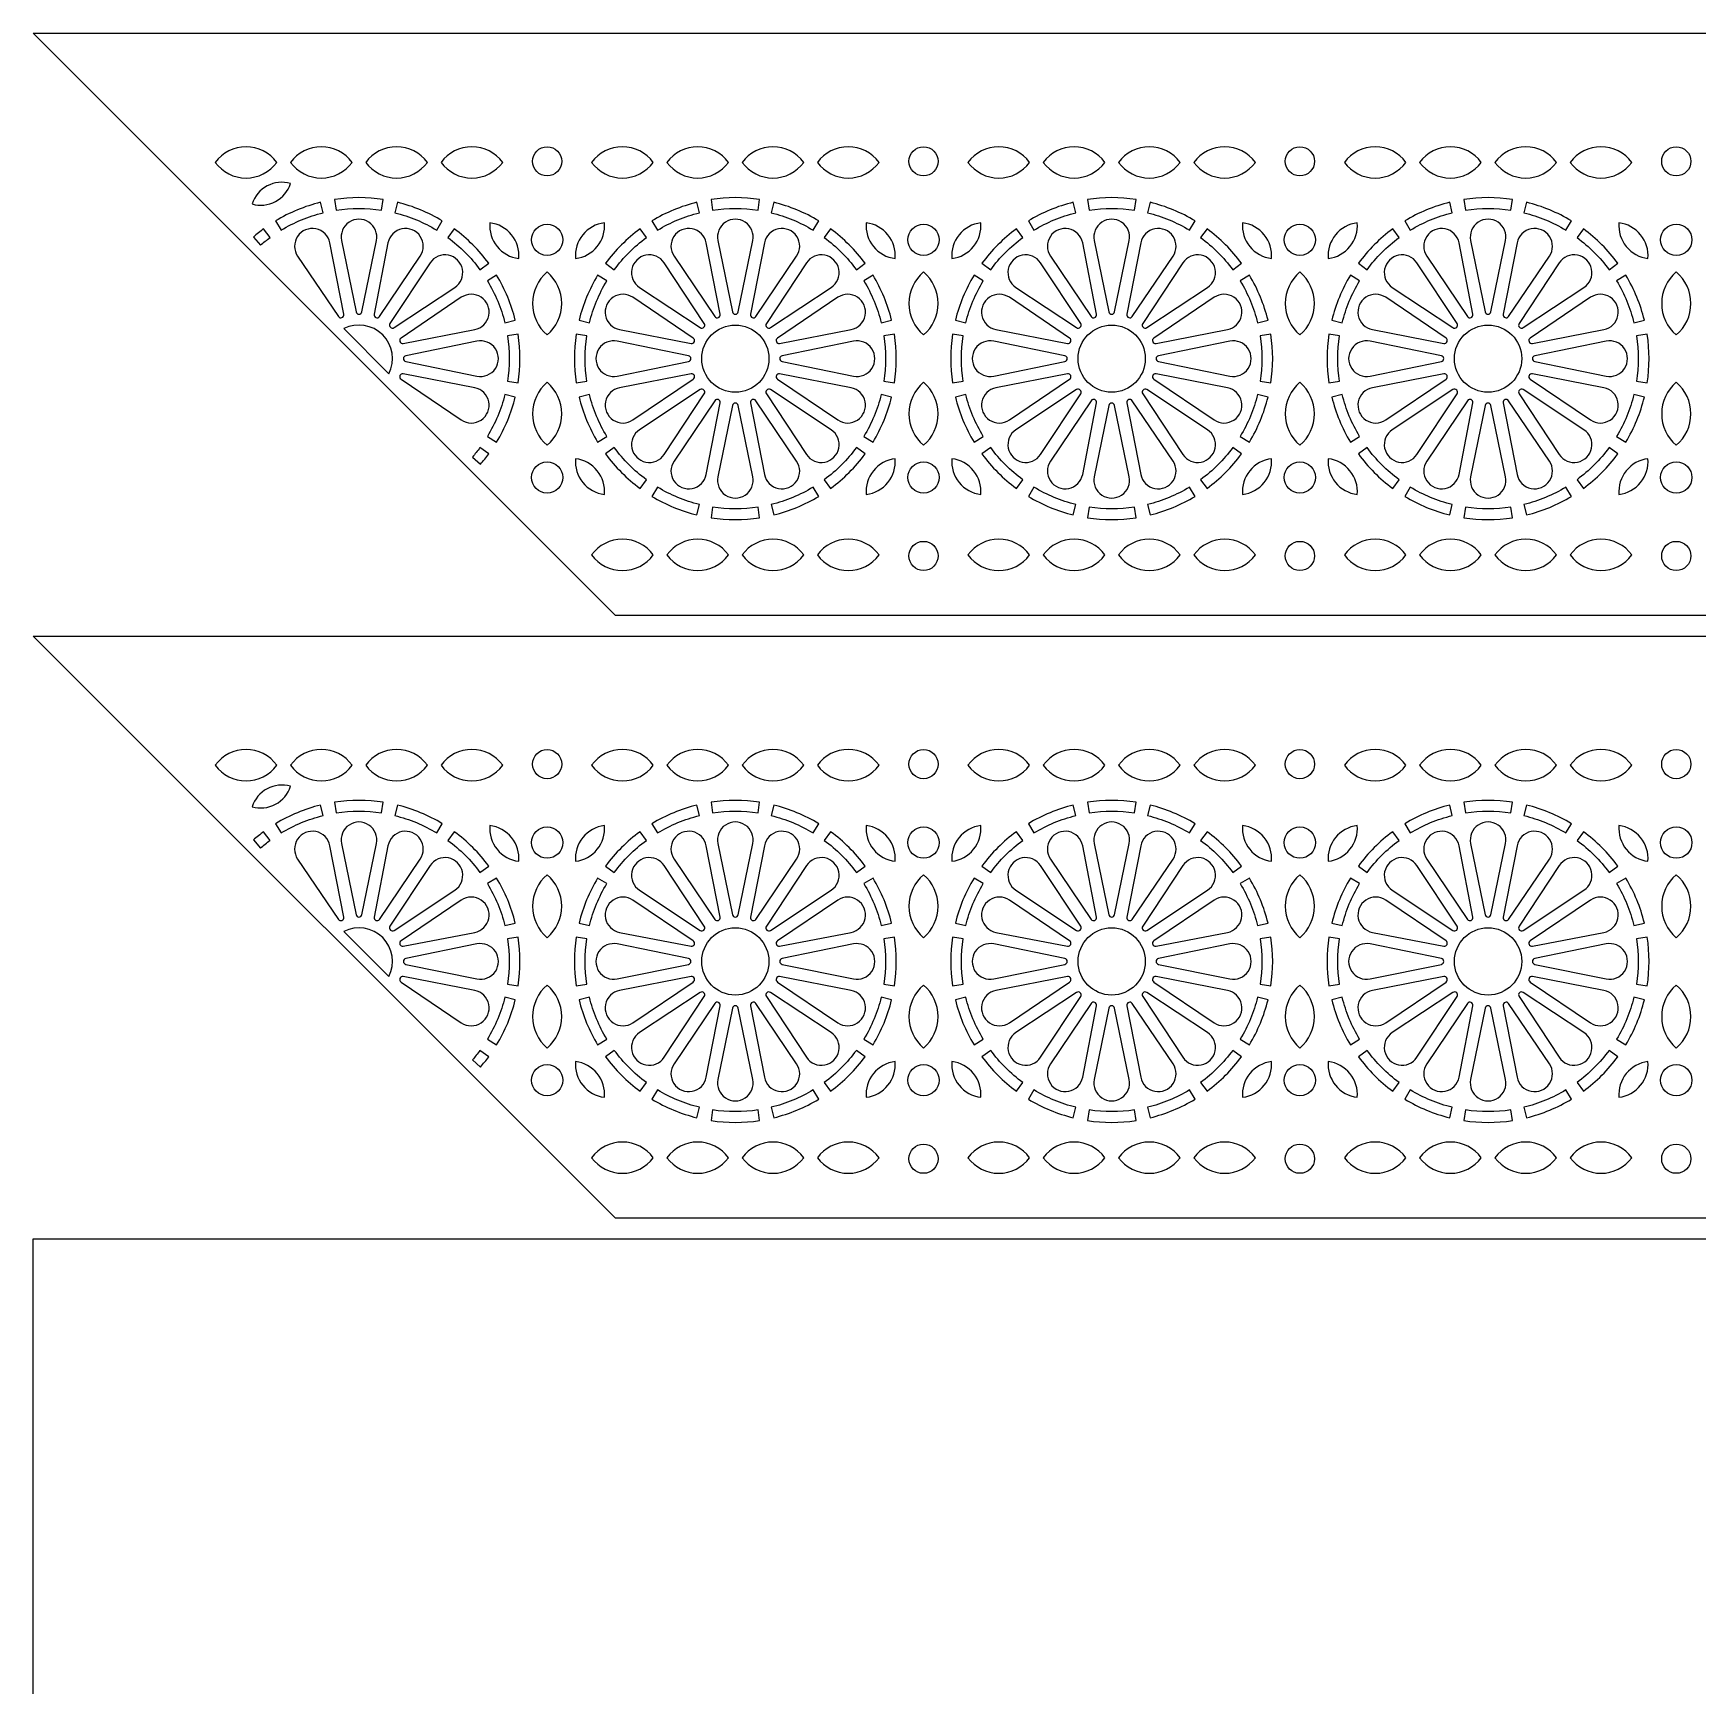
# Model space of a CAD drawing. Header units: millimetres. Extents: x 0 to 2290, y 158 to 1220.
# Drawn here: x 0 to 486.4, y 737.1 to 1220 of the extents above; entities that cross this region are included whole.
import ezdxf

# ---------------------------------------------------------------- set-up
doc = ezdxf.new("R2010")
doc.units = ezdxf.units.MM
doc.layers.add('CUT', color=1, linetype='CONTINUOUS')

msp = doc.modelspace()

# ---------------------------------------------------------------- linework, layer by layer
at = {"layer": 'CUT'}
for points in [[(0, 1220), (1400.362, 1220), (1230.212, 1049.85), (170.15, 1049.85)], [(0, 1043.85), (1400.362, 1043.85), (1230.212, 873.7), (170.15, 873.7)], [(0, 867.7), (1059.75, 867.7), (1059.75, 157.95), (0, 157.95)]]:
    msp.add_lwpolyline(points, close=True, dxfattribs=at)
for points in [[(71.188, 1182.275, 0.2394053), (62.181, 1186.85, 0.2394053), (53.174, 1182.275, 0.2394053), (62.181, 1177.7, 0.2394053)], [(93.188, 1182.275, 0.2394053), (84.181, 1186.85, 0.2394053), (75.174, 1182.275, 0.2394053), (84.181, 1177.7, 0.2394053)], [(115.188, 1182.275, 0.2394053), (106.181, 1186.85, 0.2394053), (97.174, 1182.275, 0.2394053), (106.181, 1177.7, 0.2394053)], [(137.188, 1182.275, 0.2394053), (128.181, 1186.85, 0.2394053), (119.174, 1182.275, 0.2394053), (128.181, 1177.7, 0.2394053)], [(181.188, 1182.275, 0.2394053), (172.181, 1186.85, 0.2394053), (163.174, 1182.275, 0.2394053), (172.181, 1177.7, 0.2394053)], [(203.188, 1182.275, 0.2394053), (194.181, 1186.85, 0.2394053), (185.174, 1182.275, 0.2394053), (194.181, 1177.7, 0.2394053)], [(225.188, 1182.275, 0.2394053), (216.181, 1186.85, 0.2394053), (207.174, 1182.275, 0.2394053), (216.181, 1177.7, 0.2394053)], [(247.188, 1182.275, 0.2394053), (238.181, 1186.85, 0.2394053), (229.174, 1182.275, 0.2394053), (238.181, 1177.7, 0.2394053)], [(291.188, 1182.275, 0.2394053), (282.181, 1186.85, 0.2394053), (273.174, 1182.275, 0.2394053), (282.181, 1177.7, 0.2394053)], [(313.188, 1182.275, 0.2394053), (304.181, 1186.85, 0.2394053), (295.174, 1182.275, 0.2394053), (304.181, 1177.7, 0.2394053)], [(335.188, 1182.275, 0.2394053), (326.181, 1186.85, 0.2394053), (317.174, 1182.275, 0.2394053), (326.181, 1177.7, 0.2394053)], [(357.188, 1182.275, 0.2394053), (348.181, 1186.85, 0.2394053), (339.174, 1182.275, 0.2394053), (348.181, 1177.7, 0.2394053)], [(401.188, 1182.275, 0.2394053), (392.181, 1186.85, 0.2394053), (383.174, 1182.275, 0.2394053), (392.181, 1177.7, 0.2394053)], [(423.188, 1182.275, 0.2394053), (414.181, 1186.85, 0.2394053), (405.174, 1182.275, 0.2394053), (414.181, 1177.7, 0.2394053)], [(445.188, 1182.275, 0.2394053), (436.181, 1186.85, 0.2394053), (427.174, 1182.275, 0.2394053), (436.181, 1177.7, 0.2394053)], [(467.188, 1182.275, 0.2394053), (458.181, 1186.85, 0.2394053), (449.174, 1182.275, 0.2394053), (458.181, 1177.7, 0.2394053)], [(75.187, 1176.1, 0.1944666), (68.352, 1175.382, 0.1944665), (63.936, 1170.116, 0.1944666), (70.771, 1170.834, 0.1944665)], [(72.45, 1162.478, -0.075954), (84.7, 1167.552), (83.954, 1170.61, 0.0760115), (70.815, 1165.169)], [(88.551, 1168.319, -0.0759539), (101.811, 1168.319), (102.291, 1171.429, 0.0760116), (88.071, 1171.429)], [(105.662, 1167.552, -0.075954), (117.912, 1162.478), (119.547, 1165.169, 0.0760115), (106.408, 1170.61)], [(182.45, 1162.478, -0.075954), (194.7, 1167.552), (193.954, 1170.61, 0.0760115), (180.815, 1165.169)], [(198.551, 1168.319, -0.0759539), (211.811, 1168.319), (212.291, 1171.429, 0.0760116), (198.071, 1171.429)], [(215.662, 1167.552, -0.075954), (227.912, 1162.478), (229.547, 1165.169, 0.0760115), (216.408, 1170.61)], [(292.45, 1162.478, -0.075954), (304.7, 1167.552), (303.954, 1170.61, 0.0760115), (290.815, 1165.169)], [(308.551, 1168.319, -0.0759539), (321.811, 1168.319), (322.291, 1171.429, 0.0760116), (308.071, 1171.429)], [(325.662, 1167.552, -0.075954), (337.912, 1162.478), (339.547, 1165.169, 0.0760115), (326.408, 1170.61)], [(402.45, 1162.478, -0.075954), (414.7, 1167.552), (413.954, 1170.61, 0.0760115), (400.815, 1165.169)], [(418.551, 1168.319, -0.0759539), (431.811, 1168.319), (432.291, 1171.429, 0.0760116), (418.071, 1171.429)], [(435.662, 1167.552, -0.075954), (447.912, 1162.478), (449.547, 1165.169, 0.0760115), (436.408, 1170.61)], [(66.395, 1158.066, -0.0203517), (69.185, 1160.296), (67.326, 1162.837, 0.0204089), (64.327, 1160.44)], [(90.737, 1137.874), (86.694, 1158.749, 1.2247823), (77.265, 1154.843), (89.167, 1137.224, 0.816472)], [(96.031, 1138.589), (100.284, 1159.422, 1.2247824), (90.079, 1159.422), (94.332, 1138.589, 0.8164713)], [(101.195, 1137.224), (113.097, 1154.843, 1.2247823), (103.668, 1158.749), (99.625, 1137.874, 0.816472)], [(121.177, 1160.296, -0.0759542), (130.552, 1150.921), (133.093, 1152.78, 0.0760113), (123.036, 1162.837)], [(141.89, 1154.19, 0.1945765), (139.768, 1161.114, 0.1945763), (133.43, 1164.615, 0.1945765), (135.552, 1157.691, 0.1945763)], [(166.932, 1164.615, 0.1945763), (160.594, 1161.114, 0.1945765), (158.472, 1154.19, 0.1945763), (164.81, 1157.691, 0.1945765)], [(169.81, 1150.921, -0.0759542), (179.185, 1160.296), (177.326, 1162.837, 0.0760113), (167.269, 1152.78)], [(200.737, 1137.874), (196.694, 1158.749, 1.2247823), (187.265, 1154.843), (199.167, 1137.224, 0.816472)], [(206.031, 1138.589), (210.284, 1159.422, 1.2247824), (200.079, 1159.422), (204.332, 1138.589, 0.8164713)], [(211.195, 1137.224), (223.097, 1154.843, 1.2247823), (213.668, 1158.749), (209.625, 1137.874, 0.816472)], [(231.177, 1160.296, -0.0759542), (240.552, 1150.921), (243.093, 1152.78, 0.0760113), (233.036, 1162.837)], [(251.89, 1154.19, 0.1945765), (249.768, 1161.114, 0.1945763), (243.43, 1164.615, 0.1945765), (245.552, 1157.691, 0.1945763)], [(276.932, 1164.615, 0.1945763), (270.594, 1161.114, 0.1945765), (268.472, 1154.19, 0.1945763), (274.81, 1157.691, 0.1945765)], [(279.81, 1150.921, -0.0759542), (289.185, 1160.296), (287.326, 1162.837, 0.0760113), (277.269, 1152.78)], [(310.737, 1137.874), (306.694, 1158.749, 1.2247823), (297.265, 1154.843), (309.167, 1137.224, 0.816472)], [(316.031, 1138.589), (320.284, 1159.422, 1.2247824), (310.079, 1159.422), (314.332, 1138.589, 0.8164713)], [(321.195, 1137.224), (333.097, 1154.843, 1.2247823), (323.668, 1158.749), (319.625, 1137.874, 0.816472)], [(341.177, 1160.296, -0.0759542), (350.552, 1150.921), (353.093, 1152.78, 0.0760113), (343.036, 1162.837)], [(361.89, 1154.19, 0.1945765), (359.768, 1161.114, 0.1945763), (353.43, 1164.615, 0.1945765), (355.552, 1157.691, 0.1945763)], [(386.932, 1164.615, 0.1945763), (380.594, 1161.114, 0.1945765), (378.472, 1154.19, 0.1945763), (384.81, 1157.691, 0.1945765)], [(389.81, 1150.921, -0.0759542), (399.185, 1160.296), (397.326, 1162.837, 0.0760113), (387.269, 1152.78)], [(420.737, 1137.874), (416.694, 1158.749, 1.2247823), (407.265, 1154.843), (419.167, 1137.224, 0.816472)], [(426.031, 1138.589), (430.284, 1159.422, 1.2247824), (420.079, 1159.422), (424.332, 1138.589, 0.8164713)], [(431.195, 1137.224), (443.097, 1154.843, 1.2247823), (433.668, 1158.749), (429.625, 1137.874, 0.816472)], [(451.177, 1160.296, -0.0759542), (460.552, 1150.921), (463.093, 1152.78, 0.0760113), (453.036, 1162.837)], [(471.89, 1154.19, 0.1945765), (469.768, 1161.114, 0.1945763), (463.43, 1164.615, 0.1945765), (465.552, 1157.691, 0.1945763)], [(105.444, 1133.986), (123.182, 1145.71, 1.2247826), (115.966, 1152.926), (104.242, 1135.188, 0.8164706)], [(196.12, 1135.188), (184.396, 1152.926, 1.2247826), (177.18, 1145.71), (194.918, 1133.986, 0.8164706)], [(215.444, 1133.986), (233.182, 1145.71, 1.2247826), (225.966, 1152.926), (214.242, 1135.188, 0.8164706)], [(306.12, 1135.188), (294.396, 1152.926, 1.2247826), (287.18, 1145.71), (304.918, 1133.986, 0.8164706)], [(325.444, 1133.986), (343.182, 1145.71, 1.2247826), (335.966, 1152.926), (324.242, 1135.188, 0.8164706)], [(416.12, 1135.188), (404.396, 1152.926, 1.2247826), (397.18, 1145.71), (414.918, 1133.986, 0.8164706)], [(435.444, 1133.986), (453.182, 1145.71, 1.2247826), (445.966, 1152.926), (434.242, 1135.188, 0.8164706)], [(132.734, 1147.656, -0.075954), (137.808, 1135.406), (140.866, 1136.152, 0.0760115), (135.425, 1149.291)], [(150.181, 1131.843, 0.2204795), (154.446, 1141.045, 0.2204795), (150.181, 1150.247, 0.2204795), (145.916, 1141.045, 0.2204795)], [(162.554, 1135.406, -0.075954), (167.628, 1147.656), (164.937, 1149.291, 0.0760115), (159.496, 1136.152)], [(242.734, 1147.656, -0.075954), (247.808, 1135.406), (250.866, 1136.152, 0.0760115), (245.425, 1149.291)], [(260.181, 1131.843, 0.2204795), (264.446, 1141.045, 0.2204795), (260.181, 1150.247, 0.2204795), (255.916, 1141.045, 0.2204795)], [(272.554, 1135.406, -0.075954), (277.628, 1147.656), (274.937, 1149.291, 0.0760115), (269.496, 1136.152)], [(352.734, 1147.656, -0.075954), (357.808, 1135.406), (360.866, 1136.152, 0.0760115), (355.425, 1149.291)], [(370.181, 1131.843, 0.2204795), (374.446, 1141.045, 0.2204795), (370.181, 1150.247, 0.2204795), (365.916, 1141.045, 0.2204795)], [(382.554, 1135.406, -0.075954), (387.628, 1147.656), (384.937, 1149.291, 0.0760115), (379.496, 1136.152)], [(462.734, 1147.656, -0.075954), (467.808, 1135.406), (470.866, 1136.152, 0.0760115), (465.425, 1149.291)], [(480.181, 1131.843, 0.2204795), (484.446, 1141.045, 0.2204795), (480.181, 1150.247, 0.2204795), (475.916, 1141.045, 0.2204795)], [(108.13, 1129.369), (129.005, 1133.412, 1.2247823), (125.099, 1142.841), (107.48, 1130.939, 0.816472)], [(192.882, 1130.939), (175.263, 1142.841, 1.2247823), (171.357, 1133.412), (192.232, 1129.369, 0.816472)], [(218.13, 1129.369), (239.005, 1133.412, 1.2247823), (235.099, 1142.841), (217.48, 1130.939, 0.816472)], [(302.882, 1130.939), (285.263, 1142.841, 1.2247823), (281.357, 1133.412), (302.232, 1129.369, 0.816472)], [(328.13, 1129.369), (349.005, 1133.412, 1.2247823), (345.099, 1142.841), (327.48, 1130.939, 0.816472)], [(412.882, 1130.939), (395.263, 1142.841, 1.2247823), (391.357, 1133.412), (412.232, 1129.369, 0.816472)], [(438.13, 1129.369), (459.005, 1133.412, 1.2247823), (455.099, 1142.841), (437.48, 1130.939, 0.816472)], [(103.95, 1120.505, 0.7232414), (90.761, 1133.694)], [(108.845, 1124.075), (129.678, 1119.822, 1.2247824), (129.678, 1130.028), (108.845, 1125.775, 0.8164713)], [(138.575, 1131.555, -0.0759539), (138.575, 1118.295), (141.685, 1117.815, 0.0760116), (141.685, 1132.035)], [(161.788, 1118.295, -0.0759539), (161.788, 1131.555), (158.677, 1132.035, 0.0760116), (158.677, 1117.815)], [(191.517, 1125.775), (170.684, 1130.028, 1.2247824), (170.684, 1119.822), (191.517, 1124.075, 0.8164713)], [(218.845, 1124.075), (239.678, 1119.822, 1.2247824), (239.678, 1130.028), (218.845, 1125.775, 0.8164713)], [(248.575, 1131.555, -0.0759539), (248.575, 1118.295), (251.685, 1117.815, 0.0760116), (251.685, 1132.035)], [(271.788, 1118.295, -0.0759539), (271.788, 1131.555), (268.677, 1132.035, 0.0760116), (268.677, 1117.815)], [(301.517, 1125.775), (280.684, 1130.028, 1.2247824), (280.684, 1119.822), (301.517, 1124.075, 0.8164713)], [(328.845, 1124.075), (349.678, 1119.822, 1.2247824), (349.678, 1130.028), (328.845, 1125.775, 0.8164713)], [(358.575, 1131.555, -0.0759539), (358.575, 1118.295), (361.685, 1117.815, 0.0760116), (361.685, 1132.035)], [(381.788, 1118.295, -0.0759539), (381.788, 1131.555), (378.677, 1132.035, 0.0760116), (378.677, 1117.815)], [(411.517, 1125.775), (390.684, 1130.028, 1.2247824), (390.684, 1119.822), (411.517, 1124.075, 0.8164713)], [(438.845, 1124.075), (459.678, 1119.822, 1.2247824), (459.678, 1130.028), (438.845, 1125.775, 0.8164713)], [(468.575, 1131.555, -0.0759539), (468.575, 1118.295), (471.685, 1117.815, 0.0760116), (471.685, 1132.035)], [(107.48, 1118.911), (125.099, 1107.009, 1.2247823), (129.005, 1116.438), (108.13, 1120.481, 0.816472)], [(192.232, 1120.481), (171.357, 1116.438, 1.2247823), (175.263, 1107.009), (192.882, 1118.911, 0.816472)], [(217.48, 1118.911), (235.099, 1107.009, 1.2247823), (239.005, 1116.438), (218.13, 1120.481, 0.816472)], [(302.232, 1120.481), (281.357, 1116.438, 1.2247823), (285.263, 1107.009), (302.882, 1118.911, 0.816472)], [(327.48, 1118.911), (345.099, 1107.009, 1.2247823), (349.005, 1116.438), (328.13, 1120.481, 0.816472)], [(412.232, 1120.481), (391.357, 1116.438, 1.2247823), (395.263, 1107.009), (412.882, 1118.911, 0.816472)], [(437.48, 1118.911), (455.099, 1107.009, 1.2247823), (459.005, 1116.438), (438.13, 1120.481, 0.816472)], [(137.808, 1114.444, -0.075954), (132.734, 1102.194), (135.425, 1100.559, 0.0760115), (140.866, 1113.698)], [(150.181, 1099.603, 0.2204795), (154.446, 1108.805, 0.2204795), (150.181, 1118.007, 0.2204795), (145.916, 1108.805, 0.2204795)], [(167.628, 1102.194, -0.075954), (162.554, 1114.444), (159.496, 1113.698, 0.0760115), (164.937, 1100.559)], [(194.918, 1115.864), (177.18, 1104.14, 1.2247826), (184.396, 1096.924), (196.12, 1114.662, 0.8164706)], [(214.242, 1114.662), (225.966, 1096.924, 1.2247826), (233.182, 1104.14), (215.444, 1115.864, 0.8164706)], [(247.808, 1114.444, -0.075954), (242.734, 1102.194), (245.425, 1100.559, 0.0760115), (250.866, 1113.698)], [(260.181, 1099.603, 0.2204795), (264.446, 1108.805, 0.2204795), (260.181, 1118.007, 0.2204795), (255.916, 1108.805, 0.2204795)], [(277.628, 1102.194, -0.075954), (272.554, 1114.444), (269.496, 1113.698, 0.0760115), (274.937, 1100.559)], [(304.918, 1115.864), (287.18, 1104.14, 1.2247826), (294.396, 1096.924), (306.12, 1114.662, 0.8164706)], [(324.242, 1114.662), (335.966, 1096.924, 1.2247826), (343.182, 1104.14), (325.444, 1115.864, 0.8164706)], [(357.808, 1114.444, -0.075954), (352.734, 1102.194), (355.425, 1100.559, 0.0760115), (360.866, 1113.698)], [(370.181, 1099.603, 0.2204795), (374.446, 1108.805, 0.2204795), (370.181, 1118.007, 0.2204795), (365.916, 1108.805, 0.2204795)], [(387.628, 1102.194, -0.075954), (382.554, 1114.444), (379.496, 1113.698, 0.0760115), (384.937, 1100.559)], [(414.918, 1115.864), (397.18, 1104.14, 1.2247826), (404.396, 1096.924), (416.12, 1114.662, 0.8164706)], [(434.242, 1114.662), (445.966, 1096.924, 1.2247826), (453.182, 1104.14), (435.444, 1115.864, 0.8164706)], [(467.808, 1114.444, -0.075954), (462.734, 1102.194), (465.425, 1100.559, 0.0760115), (470.866, 1113.698)], [(480.181, 1099.603, 0.2204795), (484.446, 1108.805, 0.2204795), (480.181, 1118.007, 0.2204795), (475.916, 1108.805, 0.2204795)], [(199.167, 1112.626), (187.265, 1095.007, 1.2247823), (196.694, 1091.101), (200.737, 1111.976, 0.816472)], [(204.332, 1111.261), (200.079, 1090.428, 1.2247824), (210.284, 1090.428), (206.031, 1111.261, 0.8164713)], [(209.625, 1111.976), (213.668, 1091.101, 1.2247823), (223.097, 1095.007), (211.195, 1112.626, 0.816472)], [(309.167, 1112.626), (297.265, 1095.007, 1.2247823), (306.694, 1091.101), (310.737, 1111.976, 0.816472)], [(314.332, 1111.261), (310.079, 1090.428, 1.2247824), (320.284, 1090.428), (316.031, 1111.261, 0.8164713)], [(319.625, 1111.976), (323.668, 1091.101, 1.2247823), (333.097, 1095.007), (321.195, 1112.626, 0.816472)], [(419.167, 1112.626), (407.265, 1095.007, 1.2247823), (416.694, 1091.101), (420.737, 1111.976, 0.816472)], [(424.332, 1111.261), (420.079, 1090.428, 1.2247824), (430.284, 1090.428), (426.031, 1111.261, 0.8164713)], [(429.625, 1111.976), (433.668, 1091.101, 1.2247823), (443.097, 1095.007), (431.195, 1112.626, 0.816472)], [(130.552, 1098.929, -0.0203517), (128.322, 1096.139), (130.696, 1094.071, 0.0204089), (133.093, 1097.07)], [(158.472, 1095.66, 0.1945765), (160.594, 1088.736, 0.1945763), (166.932, 1085.235, 0.1945765), (164.81, 1092.159, 0.1945763)], [(179.185, 1089.554, -0.0759542), (169.81, 1098.929), (167.269, 1097.07, 0.0760113), (177.326, 1087.013)], [(240.552, 1098.929, -0.0759542), (231.177, 1089.554), (233.036, 1087.013, 0.0760113), (243.093, 1097.07)], [(243.43, 1085.235, 0.1945763), (249.768, 1088.736, 0.1945765), (251.89, 1095.66, 0.1945763), (245.552, 1092.159, 0.1945765)], [(268.472, 1095.66, 0.1945765), (270.594, 1088.736, 0.1945763), (276.932, 1085.235, 0.1945765), (274.81, 1092.159, 0.1945763)], [(289.185, 1089.554, -0.0759542), (279.81, 1098.929), (277.269, 1097.07, 0.0760113), (287.326, 1087.013)], [(350.552, 1098.929, -0.0759542), (341.177, 1089.554), (343.036, 1087.013, 0.0760113), (353.093, 1097.07)], [(353.43, 1085.235, 0.1945763), (359.768, 1088.736, 0.1945765), (361.89, 1095.66, 0.1945763), (355.552, 1092.159, 0.1945765)], [(378.472, 1095.66, 0.1945765), (380.594, 1088.736, 0.1945763), (386.932, 1085.235, 0.1945765), (384.81, 1092.159, 0.1945763)], [(399.185, 1089.554, -0.0759542), (389.81, 1098.929), (387.269, 1097.07, 0.0760113), (397.326, 1087.013)], [(460.552, 1098.929, -0.0759542), (451.177, 1089.554), (453.036, 1087.013, 0.0760113), (463.093, 1097.07)], [(463.43, 1085.235, 0.1945763), (469.768, 1088.736, 0.1945765), (471.89, 1095.66, 0.1945763), (465.552, 1092.159, 0.1945765)], [(194.7, 1082.298, -0.075954), (182.45, 1087.372), (180.815, 1084.681, 0.0760115), (193.954, 1079.24)], [(227.912, 1087.372, -0.075954), (215.662, 1082.298), (216.408, 1079.24, 0.0760115), (229.547, 1084.681)], [(304.7, 1082.298, -0.075954), (292.45, 1087.372), (290.815, 1084.681, 0.0760115), (303.954, 1079.24)], [(337.912, 1087.372, -0.075954), (325.662, 1082.298), (326.408, 1079.24, 0.0760115), (339.547, 1084.681)], [(414.7, 1082.298, -0.075954), (402.45, 1087.372), (400.815, 1084.681, 0.0760115), (413.954, 1079.24)], [(447.912, 1087.372, -0.075954), (435.662, 1082.298), (436.408, 1079.24, 0.0760115), (449.547, 1084.681)], [(211.811, 1081.531, -0.0759539), (198.551, 1081.531), (198.071, 1078.421, 0.0760116), (212.291, 1078.421)], [(321.811, 1081.531, -0.0759539), (308.551, 1081.531), (308.071, 1078.421, 0.0760116), (322.291, 1078.421)], [(431.811, 1081.531, -0.0759539), (418.551, 1081.531), (418.071, 1078.421, 0.0760116), (432.291, 1078.421)], [(181.188, 1067.575, 0.2394053), (172.181, 1072.15, 0.2394053), (163.174, 1067.575, 0.2394053), (172.181, 1063, 0.2394053)], [(203.188, 1067.575, 0.2394053), (194.181, 1072.15, 0.2394053), (185.174, 1067.575, 0.2394053), (194.181, 1063, 0.2394053)], [(225.188, 1067.575, 0.2394053), (216.181, 1072.15, 0.2394053), (207.174, 1067.575, 0.2394053), (216.181, 1063, 0.2394053)], [(247.188, 1067.575, 0.2394053), (238.181, 1072.15, 0.2394053), (229.174, 1067.575, 0.2394053), (238.181, 1063, 0.2394053)], [(291.188, 1067.575, 0.2394053), (282.181, 1072.15, 0.2394053), (273.174, 1067.575, 0.2394053), (282.181, 1063, 0.2394053)], [(313.188, 1067.575, 0.2394053), (304.181, 1072.15, 0.2394053), (295.174, 1067.575, 0.2394053), (304.181, 1063, 0.2394053)], [(335.188, 1067.575, 0.2394053), (326.181, 1072.15, 0.2394053), (317.174, 1067.575, 0.2394053), (326.181, 1063, 0.2394053)], [(357.188, 1067.575, 0.2394053), (348.181, 1072.15, 0.2394053), (339.174, 1067.575, 0.2394053), (348.181, 1063, 0.2394053)], [(401.188, 1067.575, 0.2394053), (392.181, 1072.15, 0.2394053), (383.174, 1067.575, 0.2394053), (392.181, 1063, 0.2394053)], [(423.188, 1067.575, 0.2394053), (414.181, 1072.15, 0.2394053), (405.174, 1067.575, 0.2394053), (414.181, 1063, 0.2394053)], [(445.188, 1067.575, 0.2394053), (436.181, 1072.15, 0.2394053), (427.174, 1067.575, 0.2394053), (436.181, 1063, 0.2394053)], [(467.188, 1067.575, 0.2394053), (458.181, 1072.15, 0.2394053), (449.174, 1067.575, 0.2394053), (458.181, 1063, 0.2394053)], [(71.188, 1006.125, 0.2394053), (62.181, 1010.7, 0.2394053), (53.174, 1006.125, 0.2394053), (62.181, 1001.55, 0.2394053)], [(93.188, 1006.125, 0.2394053), (84.181, 1010.7, 0.2394053), (75.174, 1006.125, 0.2394053), (84.181, 1001.55, 0.2394053)], [(115.188, 1006.125, 0.2394053), (106.181, 1010.7, 0.2394053), (97.174, 1006.125, 0.2394053), (106.181, 1001.55, 0.2394053)], [(137.188, 1006.125, 0.2394053), (128.181, 1010.7, 0.2394053), (119.174, 1006.125, 0.2394053), (128.181, 1001.55, 0.2394053)], [(181.188, 1006.125, 0.2394053), (172.181, 1010.7, 0.2394053), (163.174, 1006.125, 0.2394053), (172.181, 1001.55, 0.2394053)], [(203.188, 1006.125, 0.2394053), (194.181, 1010.7, 0.2394053), (185.174, 1006.125, 0.2394053), (194.181, 1001.55, 0.2394053)], [(225.188, 1006.125, 0.2394053), (216.181, 1010.7, 0.2394053), (207.174, 1006.125, 0.2394053), (216.181, 1001.55, 0.2394053)], [(247.188, 1006.125, 0.2394053), (238.181, 1010.7, 0.2394053), (229.174, 1006.125, 0.2394053), (238.181, 1001.55, 0.2394053)], [(291.188, 1006.125, 0.2394053), (282.181, 1010.7, 0.2394053), (273.174, 1006.125, 0.2394053), (282.181, 1001.55, 0.2394053)], [(313.188, 1006.125, 0.2394053), (304.181, 1010.7, 0.2394053), (295.174, 1006.125, 0.2394053), (304.181, 1001.55, 0.2394053)], [(335.188, 1006.125, 0.2394053), (326.181, 1010.7, 0.2394053), (317.174, 1006.125, 0.2394053), (326.181, 1001.55, 0.2394053)], [(357.188, 1006.125, 0.2394053), (348.181, 1010.7, 0.2394053), (339.174, 1006.125, 0.2394053), (348.181, 1001.55, 0.2394053)], [(401.188, 1006.125, 0.2394053), (392.181, 1010.7, 0.2394053), (383.174, 1006.125, 0.2394053), (392.181, 1001.55, 0.2394053)], [(423.188, 1006.125, 0.2394053), (414.181, 1010.7, 0.2394053), (405.174, 1006.125, 0.2394053), (414.181, 1001.55, 0.2394053)], [(445.188, 1006.125, 0.2394053), (436.181, 1010.7, 0.2394053), (427.174, 1006.125, 0.2394053), (436.181, 1001.55, 0.2394053)], [(467.188, 1006.125, 0.2394053), (458.181, 1010.7, 0.2394053), (449.174, 1006.125, 0.2394053), (458.181, 1001.55, 0.2394053)], [(75.187, 999.95, 0.1944666), (68.352, 999.232, 0.1944665), (63.936, 993.966, 0.1944666), (70.771, 994.684, 0.1944665)], [(72.45, 986.328, -0.075954), (84.7, 991.402), (83.954, 994.46, 0.0760115), (70.815, 989.019)], [(88.551, 992.169, -0.0759539), (101.811, 992.169), (102.291, 995.279, 0.0760116), (88.071, 995.279)], [(105.662, 991.402, -0.075954), (117.912, 986.328), (119.547, 989.019, 0.0760115), (106.408, 994.46)], [(182.45, 986.328, -0.075954), (194.7, 991.402), (193.954, 994.46, 0.0760115), (180.815, 989.019)], [(198.551, 992.169, -0.0759539), (211.811, 992.169), (212.291, 995.279, 0.0760116), (198.071, 995.279)], [(215.662, 991.402, -0.075954), (227.912, 986.328), (229.547, 989.019, 0.0760115), (216.408, 994.46)], [(292.45, 986.328, -0.075954), (304.7, 991.402), (303.954, 994.46, 0.0760115), (290.815, 989.019)], [(308.551, 992.169, -0.0759539), (321.811, 992.169), (322.291, 995.279, 0.0760116), (308.071, 995.279)], [(325.662, 991.402, -0.075954), (337.912, 986.328), (339.547, 989.019, 0.0760115), (326.408, 994.46)], [(402.45, 986.328, -0.075954), (414.7, 991.402), (413.954, 994.46, 0.0760115), (400.815, 989.019)], [(418.551, 992.169, -0.0759539), (431.811, 992.169), (432.291, 995.279, 0.0760116), (418.071, 995.279)], [(435.662, 991.402, -0.075954), (447.912, 986.328), (449.547, 989.019, 0.0760115), (436.408, 994.46)], [(96.031, 962.439), (100.284, 983.272, 1.2247824), (90.079, 983.272), (94.332, 962.439, 0.8164713)], [(141.89, 978.04, 0.1945765), (139.768, 984.964, 0.1945763), (133.43, 988.465, 0.1945765), (135.552, 981.541, 0.1945763)], [(166.932, 988.465, 0.1945763), (160.594, 984.964, 0.1945765), (158.472, 978.04, 0.1945763), (164.81, 981.541, 0.1945765)], [(206.031, 962.439), (210.284, 983.272, 1.2247824), (200.079, 983.272), (204.332, 962.439, 0.8164713)], [(251.89, 978.04, 0.1945765), (249.768, 984.964, 0.1945763), (243.43, 988.465, 0.1945765), (245.552, 981.541, 0.1945763)], [(276.932, 988.465, 0.1945763), (270.594, 984.964, 0.1945765), (268.472, 978.04, 0.1945763), (274.81, 981.541, 0.1945765)], [(316.031, 962.439), (320.284, 983.272, 1.2247824), (310.079, 983.272), (314.332, 962.439, 0.8164713)], [(361.89, 978.04, 0.1945765), (359.768, 984.964, 0.1945763), (353.43, 988.465, 0.1945765), (355.552, 981.541, 0.1945763)], [(386.932, 988.465, 0.1945763), (380.594, 984.964, 0.1945765), (378.472, 978.04, 0.1945763), (384.81, 981.541, 0.1945765)], [(426.031, 962.439), (430.284, 983.272, 1.2247824), (420.079, 983.272), (424.332, 962.439, 0.8164713)], [(471.89, 978.04, 0.1945765), (469.768, 984.964, 0.1945763), (463.43, 988.465, 0.1945765), (465.552, 981.541, 0.1945763)], [(66.395, 981.916, -0.0203517), (69.185, 984.146), (67.326, 986.687, 0.0204089), (64.327, 984.29)], [(90.737, 961.724), (86.694, 982.599, 1.2247823), (77.265, 978.693), (89.167, 961.074, 0.816472)], [(101.195, 961.074), (113.097, 978.693, 1.2247823), (103.668, 982.599), (99.625, 961.724, 0.816472)], [(121.177, 984.146, -0.0759542), (130.552, 974.771), (133.093, 976.63, 0.0760113), (123.036, 986.687)], [(169.81, 974.771, -0.0759542), (179.185, 984.146), (177.326, 986.687, 0.0760113), (167.269, 976.63)], [(200.737, 961.724), (196.694, 982.599, 1.2247823), (187.265, 978.693), (199.167, 961.074, 0.816472)], [(211.195, 961.074), (223.097, 978.693, 1.2247823), (213.668, 982.599), (209.625, 961.724, 0.816472)], [(231.177, 984.146, -0.0759542), (240.552, 974.771), (243.093, 976.63, 0.0760113), (233.036, 986.687)], [(279.81, 974.771, -0.0759542), (289.185, 984.146), (287.326, 986.687, 0.0760113), (277.269, 976.63)], [(310.737, 961.724), (306.694, 982.599, 1.2247823), (297.265, 978.693), (309.167, 961.074, 0.816472)], [(321.195, 961.074), (333.097, 978.693, 1.2247823), (323.668, 982.599), (319.625, 961.724, 0.816472)], [(341.177, 984.146, -0.0759542), (350.552, 974.771), (353.093, 976.63, 0.0760113), (343.036, 986.687)], [(389.81, 974.771, -0.0759542), (399.185, 984.146), (397.326, 986.687, 0.0760113), (387.269, 976.63)], [(420.737, 961.724), (416.694, 982.599, 1.2247823), (407.265, 978.693), (419.167, 961.074, 0.816472)], [(431.195, 961.074), (443.097, 978.693, 1.2247823), (433.668, 982.599), (429.625, 961.724, 0.816472)], [(451.177, 984.146, -0.0759542), (460.552, 974.771), (463.093, 976.63, 0.0760113), (453.036, 986.687)], [(105.444, 957.836), (123.182, 969.56, 1.2247826), (115.966, 976.776), (104.242, 959.038, 0.8164706)], [(196.12, 959.038), (184.396, 976.776, 1.2247826), (177.18, 969.56), (194.918, 957.836, 0.8164706)], [(215.444, 957.836), (233.182, 969.56, 1.2247826), (225.966, 976.776), (214.242, 959.038, 0.8164706)], [(306.12, 959.038), (294.396, 976.776, 1.2247826), (287.18, 969.56), (304.918, 957.836, 0.8164706)], [(325.444, 957.836), (343.182, 969.56, 1.2247826), (335.966, 976.776), (324.242, 959.038, 0.8164706)], [(416.12, 959.038), (404.396, 976.776, 1.2247826), (397.18, 969.56), (414.918, 957.836, 0.8164706)], [(435.444, 957.836), (453.182, 969.56, 1.2247826), (445.966, 976.776), (434.242, 959.038, 0.8164706)], [(132.734, 971.506, -0.075954), (137.808, 959.256), (140.866, 960.002, 0.0760115), (135.425, 973.141)], [(150.181, 955.693, 0.2204795), (154.446, 964.895, 0.2204795), (150.181, 974.097, 0.2204795), (145.916, 964.895, 0.2204795)], [(162.554, 959.256, -0.075954), (167.628, 971.506), (164.937, 973.141, 0.0760115), (159.496, 960.002)], [(242.734, 971.506, -0.075954), (247.808, 959.256), (250.866, 960.002, 0.0760115), (245.425, 973.141)], [(260.181, 955.693, 0.2204795), (264.446, 964.895, 0.2204795), (260.181, 974.097, 0.2204795), (255.916, 964.895, 0.2204795)], [(272.554, 959.256, -0.075954), (277.628, 971.506), (274.937, 973.141, 0.0760115), (269.496, 960.002)], [(352.734, 971.506, -0.075954), (357.808, 959.256), (360.866, 960.002, 0.0760115), (355.425, 973.141)], [(370.181, 955.693, 0.2204795), (374.446, 964.895, 0.2204795), (370.181, 974.097, 0.2204795), (365.916, 964.895, 0.2204795)], [(382.554, 959.256, -0.075954), (387.628, 971.506), (384.937, 973.141, 0.0760115), (379.496, 960.002)], [(462.734, 971.506, -0.075954), (467.808, 959.256), (470.866, 960.002, 0.0760115), (465.425, 973.141)], [(480.181, 955.693, 0.2204795), (484.446, 964.895, 0.2204795), (480.181, 974.097, 0.2204795), (475.916, 964.895, 0.2204795)], [(108.13, 953.219), (129.005, 957.262, 1.2247823), (125.099, 966.691), (107.48, 954.789, 0.816472)], [(192.882, 954.789), (175.263, 966.691, 1.2247823), (171.357, 957.262), (192.232, 953.219, 0.816472)], [(218.13, 953.219), (239.005, 957.262, 1.2247823), (235.099, 966.691), (217.48, 954.789, 0.816472)], [(302.882, 954.789), (285.263, 966.691, 1.2247823), (281.357, 957.262), (302.232, 953.219, 0.816472)], [(328.13, 953.219), (349.005, 957.262, 1.2247823), (345.099, 966.691), (327.48, 954.789, 0.816472)], [(412.882, 954.789), (395.263, 966.691, 1.2247823), (391.357, 957.262), (412.232, 953.219, 0.816472)], [(438.13, 953.219), (459.005, 957.262, 1.2247823), (455.099, 966.691), (437.48, 954.789, 0.816472)], [(103.95, 944.355, 0.7232414), (90.761, 957.544)], [(108.845, 947.925), (129.678, 943.672, 1.2247824), (129.678, 953.878), (108.845, 949.625, 0.8164713)], [(138.575, 955.405, -0.0759539), (138.575, 942.145), (141.685, 941.665, 0.0760116), (141.685, 955.885)], [(161.788, 942.145, -0.0759539), (161.788, 955.405), (158.677, 955.885, 0.0760116), (158.677, 941.665)], [(191.517, 949.625), (170.684, 953.878, 1.2247824), (170.684, 943.672), (191.517, 947.925, 0.8164713)], [(218.845, 947.925), (239.678, 943.672, 1.2247824), (239.678, 953.878), (218.845, 949.625, 0.8164713)], [(248.575, 955.405, -0.0759539), (248.575, 942.145), (251.685, 941.665, 0.0760116), (251.685, 955.885)], [(271.788, 942.145, -0.0759539), (271.788, 955.405), (268.677, 955.885, 0.0760116), (268.677, 941.665)], [(301.517, 949.625), (280.684, 953.878, 1.2247824), (280.684, 943.672), (301.517, 947.925, 0.8164713)], [(328.845, 947.925), (349.678, 943.672, 1.2247824), (349.678, 953.878), (328.845, 949.625, 0.8164713)], [(358.575, 955.405, -0.0759539), (358.575, 942.145), (361.685, 941.665, 0.0760116), (361.685, 955.885)], [(381.788, 942.145, -0.0759539), (381.788, 955.405), (378.677, 955.885, 0.0760116), (378.677, 941.665)], [(411.517, 949.625), (390.684, 953.878, 1.2247824), (390.684, 943.672), (411.517, 947.925, 0.8164713)], [(438.845, 947.925), (459.678, 943.672, 1.2247824), (459.678, 953.878), (438.845, 949.625, 0.8164713)], [(468.575, 955.405, -0.0759539), (468.575, 942.145), (471.685, 941.665, 0.0760116), (471.685, 955.885)], [(107.48, 942.761), (125.099, 930.859, 1.2247823), (129.005, 940.288), (108.13, 944.331, 0.816472)], [(192.232, 944.331), (171.357, 940.288, 1.2247823), (175.263, 930.859), (192.882, 942.761, 0.816472)], [(217.48, 942.761), (235.099, 930.859, 1.2247823), (239.005, 940.288), (218.13, 944.331, 0.816472)], [(302.232, 944.331), (281.357, 940.288, 1.2247823), (285.263, 930.859), (302.882, 942.761, 0.816472)], [(327.48, 942.761), (345.099, 930.859, 1.2247823), (349.005, 940.288), (328.13, 944.331, 0.816472)], [(412.232, 944.331), (391.357, 940.288, 1.2247823), (395.263, 930.859), (412.882, 942.761, 0.816472)], [(437.48, 942.761), (455.099, 930.859, 1.2247823), (459.005, 940.288), (438.13, 944.331, 0.816472)], [(150.181, 923.453, 0.2204795), (154.446, 932.655, 0.2204795), (150.181, 941.857, 0.2204795), (145.916, 932.655, 0.2204795)], [(194.918, 939.714), (177.18, 927.99, 1.2247826), (184.396, 920.774), (196.12, 938.512, 0.8164706)], [(214.242, 938.512), (225.966, 920.774, 1.2247826), (233.182, 927.99), (215.444, 939.714, 0.8164706)], [(260.181, 923.453, 0.2204795), (264.446, 932.655, 0.2204795), (260.181, 941.857, 0.2204795), (255.916, 932.655, 0.2204795)], [(304.918, 939.714), (287.18, 927.99, 1.2247826), (294.396, 920.774), (306.12, 938.512, 0.8164706)], [(324.242, 938.512), (335.966, 920.774, 1.2247826), (343.182, 927.99), (325.444, 939.714, 0.8164706)], [(370.181, 923.453, 0.2204795), (374.446, 932.655, 0.2204795), (370.181, 941.857, 0.2204795), (365.916, 932.655, 0.2204795)], [(414.918, 939.714), (397.18, 927.99, 1.2247826), (404.396, 920.774), (416.12, 938.512, 0.8164706)], [(434.242, 938.512), (445.966, 920.774, 1.2247826), (453.182, 927.99), (435.444, 939.714, 0.8164706)], [(480.181, 923.453, 0.2204795), (484.446, 932.655, 0.2204795), (480.181, 941.857, 0.2204795), (475.916, 932.655, 0.2204795)], [(137.808, 938.294, -0.075954), (132.734, 926.044), (135.425, 924.409, 0.0760115), (140.866, 937.548)], [(167.628, 926.044, -0.075954), (162.554, 938.294), (159.496, 937.548, 0.0760115), (164.937, 924.409)], [(199.167, 936.476), (187.265, 918.857, 1.2247823), (196.694, 914.951), (200.737, 935.826, 0.816472)], [(204.332, 935.111), (200.079, 914.278, 1.2247824), (210.284, 914.278), (206.031, 935.111, 0.8164713)], [(209.625, 935.826), (213.668, 914.951, 1.2247823), (223.097, 918.857), (211.195, 936.476, 0.816472)], [(247.808, 938.294, -0.075954), (242.734, 926.044), (245.425, 924.409, 0.0760115), (250.866, 937.548)], [(277.628, 926.044, -0.075954), (272.554, 938.294), (269.496, 937.548, 0.0760115), (274.937, 924.409)], [(309.167, 936.476), (297.265, 918.857, 1.2247823), (306.694, 914.951), (310.737, 935.826, 0.816472)], [(314.332, 935.111), (310.079, 914.278, 1.2247824), (320.284, 914.278), (316.031, 935.111, 0.8164713)], [(319.625, 935.826), (323.668, 914.951, 1.2247823), (333.097, 918.857), (321.195, 936.476, 0.816472)], [(357.808, 938.294, -0.075954), (352.734, 926.044), (355.425, 924.409, 0.0760115), (360.866, 937.548)], [(387.628, 926.044, -0.075954), (382.554, 938.294), (379.496, 937.548, 0.0760115), (384.937, 924.409)], [(419.167, 936.476), (407.265, 918.857, 1.2247823), (416.694, 914.951), (420.737, 935.826, 0.816472)], [(424.332, 935.111), (420.079, 914.278, 1.2247824), (430.284, 914.278), (426.031, 935.111, 0.8164713)], [(429.625, 935.826), (433.668, 914.951, 1.2247823), (443.097, 918.857), (431.195, 936.476, 0.816472)], [(467.808, 938.294, -0.075954), (462.734, 926.044), (465.425, 924.409, 0.0760115), (470.866, 937.548)], [(130.552, 922.779, -0.0203517), (128.322, 919.989), (130.696, 917.921, 0.0204089), (133.093, 920.92)], [(158.472, 919.51, 0.1945765), (160.594, 912.586, 0.1945763), (166.932, 909.085, 0.1945765), (164.81, 916.009, 0.1945763)], [(179.185, 913.404, -0.0759542), (169.81, 922.779), (167.269, 920.92, 0.0760113), (177.326, 910.863)], [(240.552, 922.779, -0.0759542), (231.177, 913.404), (233.036, 910.863, 0.0760113), (243.093, 920.92)], [(243.43, 909.085, 0.1945763), (249.768, 912.586, 0.1945765), (251.89, 919.51, 0.1945763), (245.552, 916.009, 0.1945765)], [(268.472, 919.51, 0.1945765), (270.594, 912.586, 0.1945763), (276.932, 909.085, 0.1945765), (274.81, 916.009, 0.1945763)], [(289.185, 913.404, -0.0759542), (279.81, 922.779), (277.269, 920.92, 0.0760113), (287.326, 910.863)], [(350.552, 922.779, -0.0759542), (341.177, 913.404), (343.036, 910.863, 0.0760113), (353.093, 920.92)], [(353.43, 909.085, 0.1945763), (359.768, 912.586, 0.1945765), (361.89, 919.51, 0.1945763), (355.552, 916.009, 0.1945765)], [(378.472, 919.51, 0.1945765), (380.594, 912.586, 0.1945763), (386.932, 909.085, 0.1945765), (384.81, 916.009, 0.1945763)], [(399.185, 913.404, -0.0759542), (389.81, 922.779), (387.269, 920.92, 0.0760113), (397.326, 910.863)], [(460.552, 922.779, -0.0759542), (451.177, 913.404), (453.036, 910.863, 0.0760113), (463.093, 920.92)], [(463.43, 909.085, 0.1945763), (469.768, 912.586, 0.1945765), (471.89, 919.51, 0.1945763), (465.552, 916.009, 0.1945765)], [(194.7, 906.148, -0.075954), (182.45, 911.222), (180.815, 908.531, 0.0760115), (193.954, 903.09)], [(227.912, 911.222, -0.075954), (215.662, 906.148), (216.408, 903.09, 0.0760115), (229.547, 908.531)], [(304.7, 906.148, -0.075954), (292.45, 911.222), (290.815, 908.531, 0.0760115), (303.954, 903.09)], [(337.912, 911.222, -0.075954), (325.662, 906.148), (326.408, 903.09, 0.0760115), (339.547, 908.531)], [(414.7, 906.148, -0.075954), (402.45, 911.222), (400.815, 908.531, 0.0760115), (413.954, 903.09)], [(447.912, 911.222, -0.075954), (435.662, 906.148), (436.408, 903.09, 0.0760115), (449.547, 908.531)], [(211.811, 905.381, -0.0759539), (198.551, 905.381), (198.071, 902.271, 0.0760116), (212.291, 902.271)], [(321.811, 905.381, -0.0759539), (308.551, 905.381), (308.071, 902.271, 0.0760116), (322.291, 902.271)], [(431.811, 905.381, -0.0759539), (418.551, 905.381), (418.071, 902.271, 0.0760116), (432.291, 902.271)], [(181.188, 891.425, 0.2394053), (172.181, 896, 0.2394053), (163.174, 891.425, 0.2394053), (172.181, 886.85, 0.2394053)], [(203.188, 891.425, 0.2394053), (194.181, 896, 0.2394053), (185.174, 891.425, 0.2394053), (194.181, 886.85, 0.2394053)], [(225.188, 891.425, 0.2394053), (216.181, 896, 0.2394053), (207.174, 891.425, 0.2394053), (216.181, 886.85, 0.2394053)], [(247.188, 891.425, 0.2394053), (238.181, 896, 0.2394053), (229.174, 891.425, 0.2394053), (238.181, 886.85, 0.2394053)], [(291.188, 891.425, 0.2394053), (282.181, 896, 0.2394053), (273.174, 891.425, 0.2394053), (282.181, 886.85, 0.2394053)], [(313.188, 891.425, 0.2394053), (304.181, 896, 0.2394053), (295.174, 891.425, 0.2394053), (304.181, 886.85, 0.2394053)], [(335.188, 891.425, 0.2394053), (326.181, 896, 0.2394053), (317.174, 891.425, 0.2394053), (326.181, 886.85, 0.2394053)], [(357.188, 891.425, 0.2394053), (348.181, 896, 0.2394053), (339.174, 891.425, 0.2394053), (348.181, 886.85, 0.2394053)], [(401.188, 891.425, 0.2394053), (392.181, 896, 0.2394053), (383.174, 891.425, 0.2394053), (392.181, 886.85, 0.2394053)], [(423.188, 891.425, 0.2394053), (414.181, 896, 0.2394053), (405.174, 891.425, 0.2394053), (414.181, 886.85, 0.2394053)], [(445.188, 891.425, 0.2394053), (436.181, 896, 0.2394053), (427.174, 891.425, 0.2394053), (436.181, 886.85, 0.2394053)], [(467.188, 891.425, 0.2394053), (458.181, 896, 0.2394053), (449.174, 891.425, 0.2394053), (458.181, 886.85, 0.2394053)]]:
    msp.add_lwpolyline(points, format="xyb", close=True, dxfattribs=at)
for centre, radius in [((150.181, 1182.585), 4.265), ((260.181, 1182.585), 4.265), ((370.181, 1182.585), 4.265), ((480.181, 1182.585), 4.265), ((150.181, 1159.645), 4.575), ((260.181, 1159.645), 4.575), ((370.181, 1159.645), 4.575), ((480.181, 1159.645), 4.575), ((205.181, 1124.925), 9.82), ((315.181, 1124.925), 9.82), ((425.181, 1124.925), 9.82), ((150.181, 1090.205), 4.575), ((260.181, 1090.205), 4.575), ((370.181, 1090.205), 4.575), ((480.181, 1090.205), 4.575), ((260.181, 1067.265), 4.265), ((370.181, 1067.265), 4.265), ((480.181, 1067.265), 4.265), ((150.181, 1006.435), 4.265), ((260.181, 1006.435), 4.265), ((370.181, 1006.435), 4.265), ((480.181, 1006.435), 4.265), ((150.181, 983.495), 4.575), ((260.181, 983.495), 4.575), ((370.181, 983.495), 4.575), ((480.181, 983.495), 4.575), ((205.181, 948.775), 9.82), ((315.181, 948.775), 9.82), ((425.181, 948.775), 9.82), ((150.181, 914.055), 4.575), ((260.181, 914.055), 4.575), ((370.181, 914.055), 4.575), ((480.181, 914.055), 4.575), ((260.181, 891.115), 4.265), ((370.181, 891.115), 4.265), ((480.181, 891.115), 4.265)]:
    msp.add_circle(centre, radius, dxfattribs=at)

doc.saveas('drawing.dxf')
